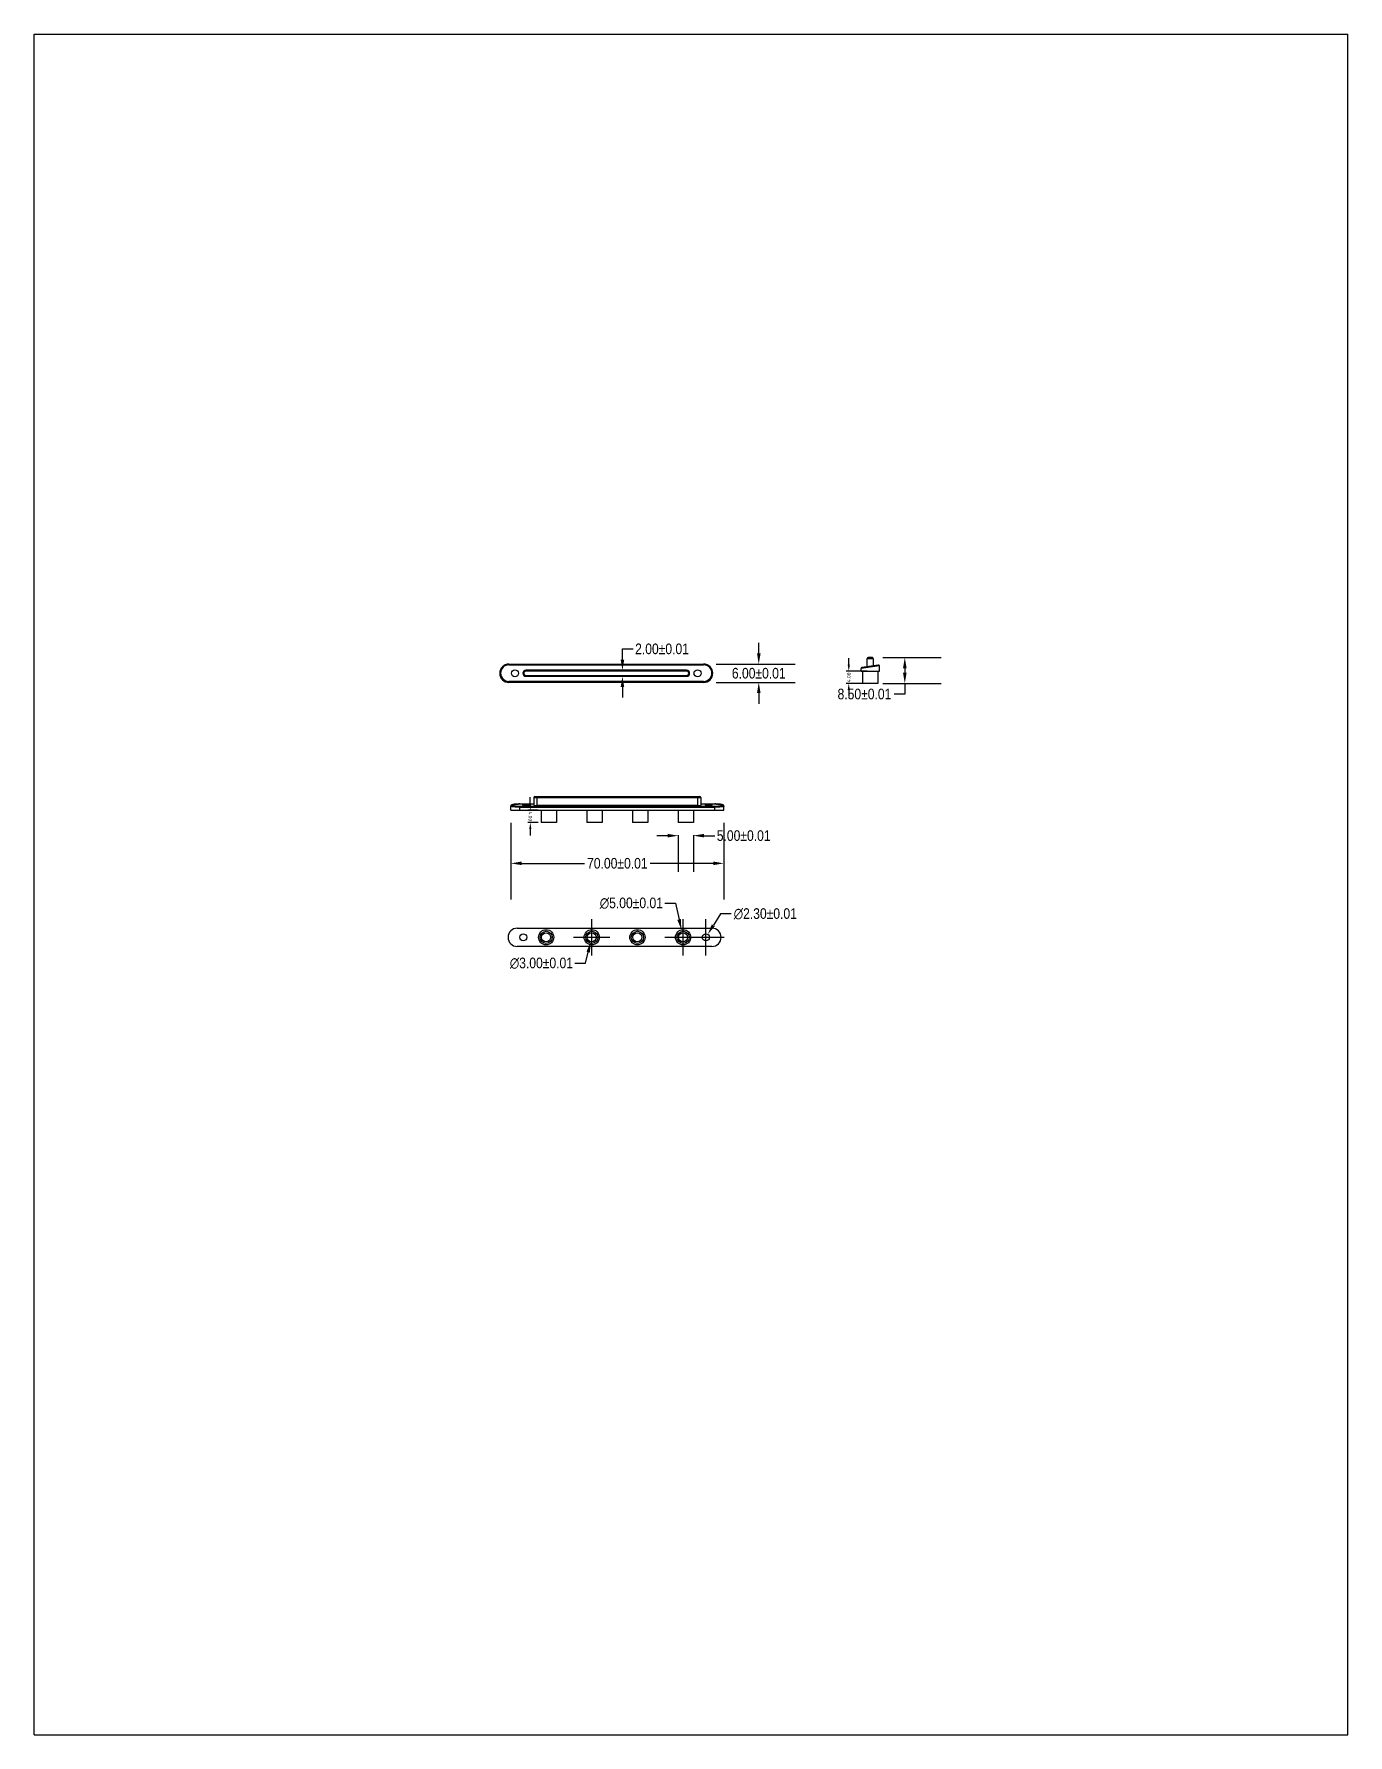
# Model space of a CAD drawing. Header units: millimetres. Extents: x 0 to 432, y 0 to 559.
import ezdxf

# ---------------------------------------------------------------- set-up
doc = ezdxf.new("R2010")
doc.units = ezdxf.units.MM
doc.header["$LTSCALE"] = 36.425481
doc.header["$PDMODE"] = 3
doc.header["$PDSIZE"] = 8
doc.layers.get('0').update_dxf_attribs({"linetype": 'CONTINUOUS'})
doc.layers.get('Defpoints').update_dxf_attribs({"linetype": 'CONTINUOUS'})
doc.layers.add('02___PRT_ALL_AXES', color=7, linetype='CONTINUOUS')
doc.layers.add('MiniCADViewLayer', color=1, linetype='CONTINUOUS')
doc.styles.get("Standard").update_dxf_attribs({"font": 'txt', "width": 0.85})
doc.styles.add('txtstyle_1', font='tssdeng.shx', dxfattribs={"bigfont": 'hztxt.shx'})
doc.dimstyles.get("Standard").update_dxf_attribs({"dimtxt": 3.5, "dimasz": 3.5, "dimexe": 0.18, "dimexo": 0.0625, "dimgap": 0.09, "dimtad": 1, "dimdsep": 46, "dimtxsty": 'Standard', "dimcen": 0.09, "dimadec": 0, "dimazin": 0, "dimtol": 1, "dimtp": 0.01, "dimtm": 0.01, "dimtfac": 1, "dimtofl": 0, "dimtmove": 0, "dimatfit": 3, "dimfxl": 1, "dimtolj": 1, "dimarcsym": 0})

# ---------------------------------------------------------------- blocks, each defined once
blk = doc.blocks.new('*D0')
at = {"color": 0, "lineweight": -2, "transparency": 16777216}
for p, q in [((238.17, 355.29), (238.17, 358.79)), ((224.19, 351.79), (250.09, 351.79)), ((224.19, 345.79), (250.09, 345.79)), ((238.17, 342.29), (238.17, 338.79))]:
    blk.add_line(p, q, dxfattribs=at)
at = {"color": 0, "transparency": 16777216}
for points in [[(237.59, 355.29), (238.76, 355.29), (238.17, 351.79)], [(237.59, 342.29), (238.76, 342.29), (238.17, 345.79)]]:
    blk.add_solid(points, dxfattribs=at)
at = {"layer": 'Defpoints', "color": 0, "transparency": 16777216}
for p in [(220.05, 351.79), (220.05, 345.79), (238.17, 345.79)]:
    blk.add_point(p, dxfattribs=at)
at = {"color": 0, "transparency": 16777216, "insert": (238.17, 348.79), "char_height": 3.5, "attachment_point": 5}
blk.add_mtext('\\A1;6.00±0.01', dxfattribs=at)
blk = doc.blocks.new('*D2')
at = {"color": 0, "lineweight": -2, "transparency": 16777216}
for p, q in [((156.7, 299.66), (156.7, 274.43)), ((226.7, 299.66), (226.7, 274.43)), ((160.2, 286.35), (180.95, 286.35)), ((223.2, 286.35), (202.45, 286.35))]:
    blk.add_line(p, q, dxfattribs=at)
at = {"color": 0, "transparency": 16777216}
for points in [[(160.2, 286.94), (160.2, 285.77), (156.7, 286.35)], [(223.2, 286.94), (223.2, 285.77), (226.7, 286.35)]]:
    blk.add_solid(points, dxfattribs=at)
at = {"layer": 'Defpoints', "color": 0, "transparency": 16777216}
for p in [(156.7, 303.8), (226.7, 303.8), (226.7, 286.35)]:
    blk.add_point(p, dxfattribs=at)
at = {"color": 0, "transparency": 16777216, "insert": (191.7, 286.35), "char_height": 3.5, "attachment_point": 5}
blk.add_mtext('\\A1;70.00±0.01', dxfattribs=at)
blk = doc.blocks.new('*D3')
at = {"color": 0, "lineweight": -2, "transparency": 16777216}
for p, q in [((208.2, 295.44), (204.7, 295.44)), ((211.7, 295.66), (211.7, 283.52)), ((216.7, 295.66), (216.7, 283.52)), ((220.2, 295.44), (223.7, 295.44))]:
    blk.add_line(p, q, dxfattribs=at)
at = {"color": 0, "transparency": 16777216}
for points in [[(208.2, 296.03), (208.2, 294.86), (211.7, 295.44)], [(220.2, 296.03), (220.2, 294.86), (216.7, 295.44)]]:
    blk.add_solid(points, dxfattribs=at)
at = {"layer": 'Defpoints', "color": 0, "transparency": 16777216}
for p in [(211.7, 299.8), (216.7, 299.8), (216.7, 295.44)]:
    blk.add_point(p, dxfattribs=at)
at = {"color": 0, "transparency": 16777216, "insert": (233.21, 295.44), "char_height": 3.5, "attachment_point": 5}
blk.add_mtext('\\A1;5.00±0.01', dxfattribs=at)
blk = doc.blocks.new('*D5')
at = {"color": 0, "lineweight": -2, "transparency": 16777216}
for p, q in [((193.37, 353.29), (193.37, 356.79)), ((193.37, 356.79), (196.87, 356.79)), ((210.31, 349.79), (181.45, 349.79)), ((210.31, 347.79), (181.45, 347.79)), ((193.37, 344.29), (193.37, 340.79))]:
    blk.add_line(p, q, dxfattribs=at)
at = {"color": 0, "transparency": 16777216}
for points in [[(192.79, 353.29), (193.96, 353.29), (193.37, 349.79)], [(192.79, 344.29), (193.96, 344.29), (193.37, 347.79)]]:
    blk.add_solid(points, dxfattribs=at)
at = {"layer": 'Defpoints', "color": 0, "transparency": 16777216}
for p in [(193.37, 349.79), (214.45, 349.79), (214.45, 347.79)]:
    blk.add_point(p, dxfattribs=at)
at = {"color": 0, "transparency": 16777216, "insert": (206.38, 356.79), "char_height": 3.5, "attachment_point": 5}
blk.add_mtext('\\A1;2.00±0.01', dxfattribs=at)
blk = doc.blocks.new('*D7')
at = {"color": 0, "lineweight": -2, "transparency": 16777216}
for p, q in [((278.93, 353.96), (298.08, 353.96)), ((286.16, 350.46), (286.16, 348.96)), ((278.93, 345.46), (298.08, 345.46)), ((286.16, 341.96), (282.66, 341.96)), ((286.16, 345.46), (286.16, 341.96))]:
    blk.add_line(p, q, dxfattribs=at)
at = {"color": 0, "transparency": 16777216}
for points in [[(285.58, 350.46), (286.74, 350.46), (286.16, 353.96)], [(285.58, 348.96), (286.74, 348.96), (286.16, 345.46)]]:
    blk.add_solid(points, dxfattribs=at)
at = {"layer": 'Defpoints', "color": 0, "transparency": 16777216}
for p in [(274.79, 353.96), (274.79, 345.46), (286.16, 345.46)]:
    blk.add_point(p, dxfattribs=at)
at = {"color": 0, "transparency": 16777216, "insert": (272.9, 341.96), "char_height": 3.5, "attachment_point": 5}
blk.add_mtext('\\A1;8.50±0.01', dxfattribs=at)
blk = doc.blocks.new('*D8')
at = {"color": 0, "lineweight": -2, "transparency": 16777216}
for p, q in [((225.57, 269.74), (223.25, 266)), ((229.07, 269.74), (225.57, 269.74)), ((220.79, 256.09), (220.79, 268.01)), ((214.83, 262.05), (226.75, 262.05))]:
    blk.add_line(p, q, dxfattribs=at)
at = {"color": 0, "transparency": 16777216}
blk.add_solid([(222.75, 266.31), (223.74, 265.69), (221.4, 263.03)], dxfattribs=at)
at = {"layer": 'Defpoints', "color": 0, "transparency": 16777216}
for p in [(221.4, 263.03), (220.18, 261.08)]:
    blk.add_point(p, dxfattribs=at)
at = {"color": 0, "transparency": 16777216, "insert": (240.32, 269.74), "char_height": 3.5, "attachment_point": 5}
blk.add_mtext('\\A1;∅2.30±0.01', dxfattribs=at)
blk = doc.blocks.new('*D9')
at = {"color": 0, "lineweight": -2, "transparency": 16777216}
for p, q in [((207.3, 273.24), (210.8, 273.24)), ((210.8, 273.24), (211.99, 267.91)), ((213.29, 256.09), (213.29, 268.01)), ((207.33, 262.05), (219.25, 262.05))]:
    blk.add_line(p, q, dxfattribs=at)
at = {"color": 0, "transparency": 16777216}
blk.add_solid([(212.56, 268.04), (211.42, 267.78), (212.75, 264.49)], dxfattribs=at)
at = {"layer": 'Defpoints', "color": 0, "transparency": 16777216}
for p in [(212.75, 264.49), (213.83, 259.61)]:
    blk.add_point(p, dxfattribs=at)
at = {"color": 0, "transparency": 16777216, "insert": (196.3, 273.24), "char_height": 3.5, "attachment_point": 5}
blk.add_mtext('\\A1;∅5.00±0.01', dxfattribs=at)
blk = doc.blocks.new('*D10')
at = {"color": 0, "lineweight": -2, "transparency": 16777216}
for p, q in [((183.29, 256.09), (183.29, 268.01)), ((177.33, 262.05), (189.25, 262.05)), ((181.24, 253.52), (182.12, 257.19)), ((177.74, 253.52), (181.24, 253.52))]:
    blk.add_line(p, q, dxfattribs=at)
at = {"color": 0, "transparency": 16777216}
blk.add_solid([(181.56, 257.33), (182.69, 257.05), (182.94, 260.59)], dxfattribs=at)
at = {"layer": 'Defpoints', "color": 0, "transparency": 16777216}
for p in [(183.64, 263.51), (182.94, 260.59)]:
    blk.add_point(p, dxfattribs=at)
at = {"color": 0, "transparency": 16777216, "insert": (166.74, 253.52), "char_height": 3.5, "attachment_point": 5}
blk.add_mtext('\\A1;∅3.00±0.01', dxfattribs=at)
blk = doc.blocks.new('*D11')
at = {"layer": 'Defpoints', "color": 0}
for p in [(163.09, 303.8), (166.7, 303.8), (166.7, 299.8)]:
    blk.add_point(p, dxfattribs=at)
at = {"layer": 'MiniCADViewLayer', "color": 0, "linetype": 'Continuous', "lineweight": -2}
for p, q in [((163.09, 305.94), (163.09, 308.08)), ((165.69, 303.8), (162.25, 303.8)), ((165.69, 299.8), (162.25, 299.8)), ((163.09, 297.67), (163.09, 295.53))]:
    blk.add_line(p, q, dxfattribs=at)
at = {"layer": 'MiniCADViewLayer', "color": 0}
for points in [[(162.74, 305.94), (163.45, 305.94), (163.09, 303.8)], [(163.45, 297.67), (162.74, 297.67), (163.09, 299.8)]]:
    blk.add_solid(points, dxfattribs=at)
at = {"layer": 'MiniCADViewLayer', "color": 3, "insert": (163.09, 301.8), "char_height": 1.188, "attachment_point": 5, "rotation": 270, "style": 'txtstyle_1'}
blk.add_mtext('\\A1;4.00', dxfattribs=at)
blk = doc.blocks.new('*D12')
at = {"layer": 'Defpoints', "color": 0}
for p in [(274.79, 349.46), (267.75, 345.46), (274.79, 345.46)]:
    blk.add_point(p, dxfattribs=at)
at = {"layer": 'MiniCADViewLayer', "color": 0, "linetype": 'Continuous', "lineweight": -2}
for p, q in [((267.75, 351.59), (267.75, 353.73)), ((273.78, 349.46), (266.9, 349.46)), ((273.78, 345.46), (266.9, 345.46)), ((267.75, 343.32), (267.75, 341.18))]:
    blk.add_line(p, q, dxfattribs=at)
at = {"layer": 'MiniCADViewLayer', "color": 0}
for points in [[(267.39, 351.59), (268.11, 351.59), (267.75, 349.46)], [(268.11, 343.32), (267.39, 343.32), (267.75, 345.46)]]:
    blk.add_solid(points, dxfattribs=at)
at = {"layer": 'MiniCADViewLayer', "color": 3, "insert": (267.75, 347.46), "char_height": 1.188, "attachment_point": 5, "rotation": 90, "style": 'txtstyle_1'}
blk.add_mtext('\\A1;4.00', dxfattribs=at)

msp = doc.modelspace()

# ---------------------------------------------------------------- linework, layer by layer
at = {"color": 7, "linetype": 'Continuous'}
for p, q in [((0, 0), (0, 558.8)), ((0, 558.8), (431.8, 558.8)), ((431.8, 0), (431.8, 558.8)), ((273.793, 350.957), (273.793, 353.657)), ((273.793, 353.657), (275.793, 353.657)), ((275.493, 353.957), (274.093, 353.957)), ((275.793, 353.657), (275.793, 351.257)), ((156.051, 351.793), (156.051, 351.538)), ((156.051, 351.793), (220.051, 351.793)), ((156.051, 351.538), (220.051, 351.538)), ((161.651, 349.493), (161.651, 349.793)), ((214.451, 349.793), (161.651, 349.793)), ((214.451, 349.493), (161.651, 349.493)), ((161.651, 348.093), (161.651, 347.793)), ((161.651, 348.093), (214.451, 348.093)), ((161.651, 347.793), (214.451, 347.793)), ((214.451, 349.493), (214.451, 349.793)), ((214.451, 348.093), (214.451, 347.793)), ((220.051, 351.793), (220.051, 351.538)), ((277.793, 351.208), (271.793, 350.398)), ((271.793, 349.457), (271.793, 350.398)), ((277.449, 351.505), (272.049, 350.695)), ((277.793, 349.457), (277.793, 351.208)), ((156.051, 345.793), (156.051, 346.138)), ((220.051, 346.138), (156.051, 346.138)), ((220.051, 345.793), (156.051, 345.793)), ((220.051, 345.793), (220.051, 346.138)), ((164.304, 308.003), (164.304, 305.453)), ((164.304, 308.003), (219.104, 308.003)), ((164.604, 308.303), (218.804, 308.303)), ((165.304, 305.303), (165.304, 308.303)), ((218.104, 305.303), (218.104, 308.303)), ((219.104, 308.003), (219.104, 305.453)), ((156.704, 305.15), (156.704, 305.15)), ((159.704, 305.855), (159.704, 305.851)), ((159.704, 305.855), (164.304, 305.855)), ((159.704, 305.851), (164.304, 305.851)), ((159.704, 303.803), (159.704, 305.041)), ((223.704, 305.041), (159.704, 305.041)), ((223.704, 304.745), (159.704, 304.745)), ((218.104, 305.303), (165.304, 305.303)), ((219.104, 305.855), (223.704, 305.855)), ((219.104, 305.851), (223.704, 305.851)), ((223.704, 305.855), (223.704, 305.851)), ((223.704, 303.803), (223.704, 305.041)), ((226.704, 305.15), (226.704, 305.15)), ((0, 0), (431.8, 0))]:
    msp.add_line(p, q, dxfattribs=at)
for points in [[(159.704, 305.855), (159.35, 305.851), (158.91, 305.837), (158.503, 305.813), (158.136, 305.781), (157.814, 305.742), (157.538, 305.697), (157.31, 305.648), (157.124, 305.593), (156.973, 305.529), (156.843, 305.442), (156.737, 305.302), (156.704, 305.15)], [(226.704, 305.15), (226.67, 305.303), (226.563, 305.443), (226.433, 305.53), (226.281, 305.593), (226.095, 305.648), (225.866, 305.698), (225.59, 305.742), (225.266, 305.782), (224.898, 305.814), (224.49, 305.837), (224.049, 305.851), (223.704, 305.855)]]:
    msp.add_lwpolyline(points, dxfattribs=at)
for centre, radius in [((158.051, 348.793), 1.15), ((218.051, 348.793), 1.15), ((168.291, 262.052), 2), ((168.291, 262.052), 1.5), ((183.291, 262.052), 2), ((183.291, 262.052), 1.5), ((198.291, 262.052), 2), ((198.291, 262.052), 1.5), ((213.291, 262.052), 2), ((213.291, 262.052), 1.5)]:
    msp.add_circle(centre, radius, dxfattribs=at)
msp.add_circle((218.051, 348.793), 1.15)
for centre, radius, start, end in [((274.093, 353.657), 0.3, 90, 180), ((275.493, 353.657), 0.3, 0, 90), ((156.051, 348.793), 3, 90, 270), ((156.051, 348.838), 2.7, 90.00021, 269.99979), ((161.651, 348.793), 1, 90, 270), ((161.651, 348.793), 0.7, 90, 270), ((214.451, 348.793), 1, 270, 90), ((214.451, 348.793), 0.7, 270, 90), ((220.051, 348.793), 3, 270, 90), ((220.051, 348.838), 2.7, 270, 90), ((272.093, 350.398), 0.3, 98.53406, 180.00049), ((277.493, 351.208), 0.3, 0, 98.53077), ((164.604, 308.003), 0.3, 90, 180), ((218.804, 308.003), 0.3, 0, 90)]:
    msp.add_arc(centre, radius, start, end, dxfattribs=at)
for centre in [(161.704, 305.453), (221.704, 305.453)]:
    msp.add_ellipse(centre, major_axis=(1.15, 0), ratio=0.15, dxfattribs=at)
for centre, start_param, end_param in [((165.304, 305.453), -3.1415925, -1.5707963), ((218.104, 305.453), -1.5707963, 0.0000002)]:
    msp.add_ellipse(centre, major_axis=(1, 0), ratio=0.15, start_param=start_param, end_param=end_param, dxfattribs=at)
for points, knots in [([(159.704, 304.745), (159.319, 304.745), (158.609, 304.763), (157.775, 304.83), (157.278, 304.908), (157.063, 304.956), (156.938, 304.991), (156.838, 305.028), (156.756, 305.068), (156.704, 305.117), (156.704, 305.15)], [0, 0, 0, 0, 0.3749511, 0.692864, 0.8154022, 0.8655971, 0.9079022, 0.9421385, 0.9683788, 1, 1, 1, 1]), ([(159.704, 305.041), (159.527, 305.041), (159.181, 305.046), (158.679, 305.069), (158.217, 305.105), (157.865, 305.147), (157.618, 305.188), (157.461, 305.22), (157.326, 305.253), (157.214, 305.288), (157.124, 305.324), (157.059, 305.362), (157.016, 305.4), (156.998, 305.446), (157.016, 305.492), (157.059, 305.531), (157.124, 305.568), (157.214, 305.604), (157.326, 305.64), (157.461, 305.673), (157.618, 305.704), (157.865, 305.745), (158.217, 305.787), (158.679, 305.824), (159.181, 305.846), (159.527, 305.851), (159.704, 305.851)], [0, 0, 0, 0, 0.0951181, 0.1865716, 0.2708281, 0.3447887, 0.3770708, 0.4058457, 0.4309064, 0.4520901, 0.4693285, 0.4826914, 0.492542, 0.5, 0.507458, 0.5173087, 0.5306716, 0.5479101, 0.5690938, 0.5941545, 0.6229295, 0.6552116, 0.7291723, 0.8134288, 0.9048821, 1, 1, 1, 1]), ([(223.704, 305.851), (223.88, 305.851), (224.226, 305.846), (224.729, 305.824), (225.191, 305.787), (225.542, 305.745), (225.789, 305.704), (225.946, 305.673), (226.081, 305.64), (226.194, 305.604), (226.283, 305.568), (226.348, 305.531), (226.391, 305.492), (226.409, 305.446), (226.391, 305.4), (226.348, 305.362), (226.283, 305.324), (226.194, 305.288), (226.081, 305.253), (225.946, 305.22), (225.789, 305.188), (225.542, 305.147), (225.191, 305.105), (224.729, 305.069), (224.226, 305.046), (223.88, 305.041), (223.704, 305.041)], [0, 0, 0, 0, 0.0951181, 0.1865716, 0.2708281, 0.3447887, 0.3770708, 0.4058457, 0.4309064, 0.4520901, 0.4693285, 0.4826914, 0.492542, 0.5, 0.507458, 0.5173087, 0.5306716, 0.5479101, 0.5690938, 0.5941545, 0.6229295, 0.6552116, 0.7291723, 0.8134288, 0.9048821, 1, 1, 1, 1]), ([(226.704, 305.15), (226.704, 305.117), (226.651, 305.068), (226.569, 305.028), (226.469, 304.991), (226.345, 304.956), (226.129, 304.908), (225.632, 304.83), (224.798, 304.763), (224.088, 304.745), (223.704, 304.745)], [0, 0, 0, 0, 0.0316213, 0.0578615, 0.0920978, 0.134403, 0.1845979, 0.3071362, 0.6250492, 1, 1, 1, 1])]:
    msp.add_open_spline(points, degree=3, knots=knots, dxfattribs=at)
at = {"layer": '02___PRT_ALL_AXES', "color": 7, "linetype": 'Continuous'}
for p, q in [((271.793, 349.457), (271.793, 350.398)), ((271.793, 349.457), (277.793, 349.457)), ((272.293, 349.457), (272.293, 345.457)), ((277.293, 349.457), (277.293, 345.457)), ((277.293, 345.457), (272.293, 345.457)), ((156.704, 303.803), (156.704, 305.15)), ((156.704, 303.803), (226.703, 303.803)), ((166.704, 303.803), (166.704, 299.803)), ((171.704, 303.803), (171.704, 299.803)), ((181.704, 303.803), (181.704, 299.803)), ((186.704, 303.803), (186.704, 299.803)), ((196.704, 303.803), (196.704, 299.803)), ((201.704, 303.803), (201.704, 299.803)), ((211.704, 303.803), (211.704, 299.803)), ((216.704, 303.803), (216.704, 299.803)), ((226.704, 303.803), (226.704, 305.15)), ((171.704, 299.803), (166.704, 299.803)), ((186.704, 299.803), (181.704, 299.803)), ((201.704, 299.803), (196.704, 299.803)), ((216.704, 299.803), (211.704, 299.803)), ((158.791, 265.052), (222.791, 265.052)), ((222.791, 259.052), (158.791, 259.052))]:
    msp.add_line(p, q, dxfattribs=at)
for centre, radius in [((160.791, 262.052), 1.15), ((168.291, 262.052), 2.5), ((183.291, 262.052), 2.5), ((198.291, 262.052), 2.5), ((213.291, 262.052), 2.5), ((220.791, 262.052), 1.15)]:
    msp.add_circle(centre, radius, dxfattribs=at)
for centre, start, end in [((158.791, 262.052), 90, 270), ((222.791, 262.052), 270, 90)]:
    msp.add_arc(centre, 3, start, end, dxfattribs=at)

# ---------------------------------------------------------------- dimensions: what is measured, and where the dimension line sits
for base, p1, p2, picture, middle in [((193.374, 349.793), (214.451, 347.793), (214.451, 349.793), '*D5', (206.385, 356.793)), ((238.173, 345.793), (220.051, 351.793), (220.051, 345.793), '*D0', (238.173, 348.793)), ((286.158, 345.457), (274.793, 353.957), (274.793, 345.457), '*D7', (272.9, 341.957))]:
    dim = msp.add_linear_dim(base=base, p1=p1, p2=p2, angle=90, dimstyle='Standard', override={"dimexe": 11.921067, "dimexo": 4.139259, "dimtad": 0, "dimtih": 1, "dimtoh": 1, "dimzin": 0, "dimcen": 5.960533, "dimtzin": 0})
    dim.commit()
    dim.dimension.update_dxf_attribs({"geometry": picture, "text_midpoint": middle})
for base, p1, p2, picture, middle in [((226.703, 286.352), (156.704, 303.803), (226.703, 303.803), '*D2', (191.703, 286.352)), ((216.704, 295.443), (211.704, 299.803), (216.704, 299.803), '*D3', (233.214, 295.443))]:
    dim = msp.add_linear_dim(base=base, p1=p1, p2=p2, dimstyle='Standard', override={"dimexe": 11.921067, "dimexo": 4.139259, "dimtad": 0, "dimtih": 1, "dimtoh": 1, "dimzin": 0, "dimcen": 5.960533, "dimtzin": 0})
    dim.commit()
    dim.dimension.update_dxf_attribs({"geometry": picture, "text_midpoint": middle})
for p1, p2, picture, middle in [((213.833, 259.611), (212.748, 264.492), '*D9', (196.305, 273.238)), ((220.183, 261.075), (221.398, 263.028), '*D8', (240.319, 269.739)), ((183.641, 263.51), (182.94, 260.593), '*D10', (166.744, 253.522))]:
    dim = msp.add_diameter_dim_2p(p1=p1, p2=p2, dimstyle='Standard', override={"dimexe": 11.921067, "dimexo": 4.139259, "dimtad": 0, "dimtih": 1, "dimtoh": 1, "dimzin": 0, "dimcen": 5.960533, "dimtzin": 0})
    dim.commit()
    dim.dimension.update_dxf_attribs({"geometry": picture, "text_midpoint": middle, "dimtype": 163})
at = {"layer": 'MiniCADViewLayer', "color": 3, "true_color": 0x00ff00}
for p1, p2, distance, picture, middle, turn in [((274.793, 349.457), (274.793, 345.457), -7.042, '*D12', (267.751, 347.457), 90), ((166.704, 299.803), (166.704, 303.803), 3.609, '*D11', (163.095, 301.803), -90)]:
    dim = msp.add_aligned_dim(p1=p1, p2=p2, distance=distance, text='4.00', dimstyle='Standard', override={"dimtxt": 1.187593, "dimasz": 2.137668, "dimexe": 0.848281, "dimexo": 1.017937, "dimgap": 0, "dimtad": 0, "dimtih": 1, "dimtoh": 1, "dimzin": 0, "dimtxsty": 'txtstyle_1', "dimsah": 1, "dimclrt": 3, "dimtol": 0, "dimtp": 0, "dimtm": 0, "dimtdec": 4, "dimtzin": 0}, dxfattribs=at)
    dim.commit()
    dim.dimension.update_dxf_attribs({"geometry": picture, "text_midpoint": middle, "text_rotation": turn})

doc.saveas('drawing.dxf')
